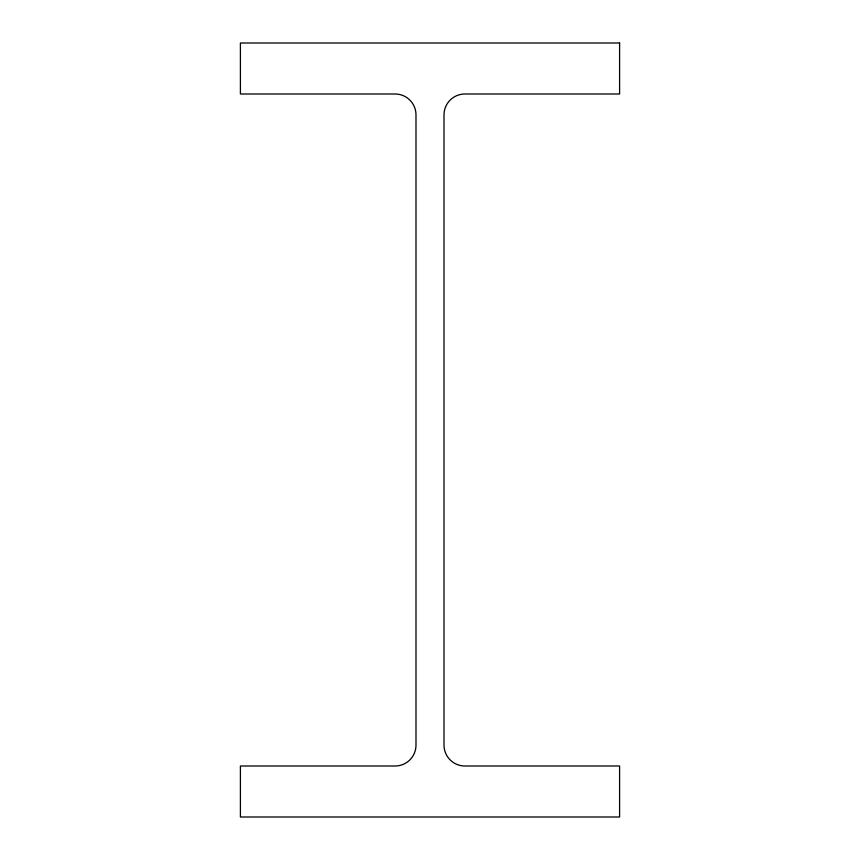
<?xml version="1.0" encoding="UTF-8"?>
<svg xmlns="http://www.w3.org/2000/svg" width="860" height="860" viewBox="0 0 860 860"><rect width="100%" height="100%" fill="white"/><g stroke="black" fill="none" stroke-linecap="round" stroke-linejoin="round"><path stroke-width="1.29" d="M619.598 43L240.402 43L240.402 93.998L395.116 93.998A20.877 20.877 0 0 1 415.993 114.874L415.993 745.125A20.877 20.877 0 0 1 395.116 766.002L240.402 766.002L240.402 817L619.598 817L619.598 766.002L464.884 766.002A20.877 20.877 0 0 1 444.007 745.125L444.007 114.874A20.877 20.877 0 0 1 464.884 93.998L619.598 93.998L619.598 43"/></g></svg>
